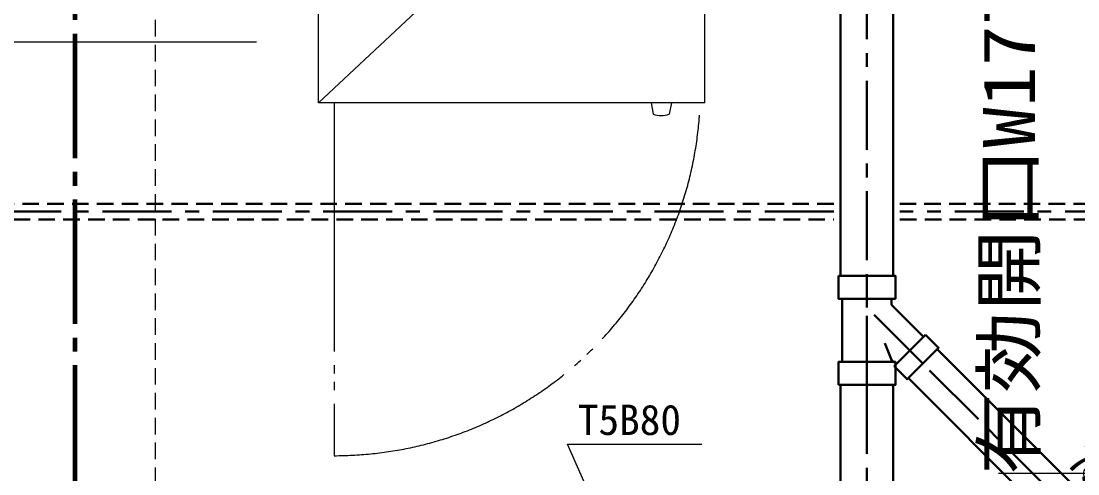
# Model space of a CAD drawing. Units: millimetres at full size, sheet at 1:30. Extents: x -16828 to 149130, y 47892 to 100313.
# Drawn here: x 12068 to 14366, y 61750 to 62733 of the extents above; entities that cross this region are included whole.
import ezdxf
from ezdxf.enums import TextEntityAlignment as Align

# ---------------------------------------------------------------- set-up
doc = ezdxf.new("R2010")
doc.units = ezdxf.units.MM
doc.header["$LTSCALE"] = 30
for name, pattern in [('CHAIN1', [8, 5, -1, 1, -1]), ('CHAIN2', [12, 9, -1, 1, -1]), ('DASHED1', [1.8, 1.2, -0.6]), ('LONG_DOUBLE_CHAIN', [21.8, 18, -1, 0.6, -0.6, 0.6, -1])]:
    doc.linetypes.add(name, pattern=pattern)
for name, color, linetype, lineweight in [('0-0', 7, 'CHAIN2', 15), ('0-1', 7, 'Continuous', 15), ('2-B_金物', 7, 'Continuous', 15), ('3-4_AIHO30-厨房機器', 7, 'Continuous', 15), ('3-8_AIHO30-厨房機器LL', 7, 'Continuous', 15), ('3-9_AIHO32-厨房機器補助線', 7, 'LONG_DOUBLE_CHAIN', 15), ('4-3_AIHO15-壁開口寸法・コメント', 7, 'Continuous', 15), ('9-6_無題7', 7, 'Continuous', 15), ('9-9_配管－汚水１：硬質塩ビ管（ＤＶ）', 2, 'Continuous', 30), ('9-C_配管－ガス３：ねじ込み', 2, 'DASHED1', 30)]:
    doc.layers.add(name, color=color, linetype=linetype, lineweight=lineweight)
doc.styles.add('ＭＳ ゴシック', font='')
doc.styles.get('ＭＳ ゴシック').set_extended_font_data('MS Gothic')

# ---------------------------------------------------------------- blocks, each defined once
blk = doc.blocks.new('グループ部品-1')
at = {"layer": '4-3_AIHO15-壁開口寸法・コメント'}
for p, q in [((14393.19, 63536.49), (14393.19, 63505.24)), ((14393.19, 63489.61), (14393.19, 63458.36))]:
    blk.add_line(p, q, dxfattribs=at)
blk.add_arc((14393.19, 63520.86), 15.62, 270, 90, dxfattribs=at)
blk = doc.blocks.new('グループ部品-2')
at = {"layer": '4-3_AIHO15-壁開口寸法・コメント'}
for p, q in [((14393.19, 61782.11), (14393.19, 61813.36)), ((14393.19, 61735.24), (14393.19, 61766.49))]:
    blk.add_line(p, q, dxfattribs=at)
blk.add_arc((14393.19, 61750.86), 15.62, 90, 270, dxfattribs=at)
blk = doc.blocks.new('グループ部品-3')
at = {"layer": '4-3_AIHO15-壁開口寸法・コメント'}
for p, q in [((15725.96, 63520.86), (14193.19, 63520.86)), ((14393.19, 63458.36), (14393.19, 61813.36)), ((15725.96, 61750.86), (14193.19, 61750.86))]:
    blk.add_line(p, q, dxfattribs=at)
for name in ['グループ部品-1', 'グループ部品-2']:
    blk.add_blockref(name, (0, 0), dxfattribs=at)
at = {"layer": '4-3_AIHO15-壁開口寸法・コメント', "style": 'ＭＳ ゴシック', "width": 1.15}
blk.add_text('有効開口W1770×H1910', height=113.2, rotation=90, dxfattribs=at).set_placement((14306.35, 61747.83), align=Align.BOTTOM_LEFT)

msp = doc.modelspace()

# ---------------------------------------------------------------- linework, layer by layer
at = {"layer": '0-0', "color": 1, "lineweight": 60}
msp.add_line((12184.96, 68105.86), (12184.96, 49250.86), dxfattribs=at)
at = {"layer": '0-1', "linetype": 'DASHED1'}
msp.add_line((12359.96, 63275.86), (12359.96, 55775.86), dxfattribs=at)
at = {"layer": '2-B_金物'}
msp.add_line((12579.96, 62687.87), (11789.96, 62687.87), dxfattribs=at)
at = {"layer": '3-4_AIHO30-厨房機器'}
for p, q in [((12714.96, 62555.86), (12714.96, 63341.86)), ((13554.96, 62555.86), (13554.96, 63341.86)), ((13554.96, 62555.86), (12714.96, 62555.86))]:
    msp.add_line(p, q, dxfattribs=at)
at = {"layer": '3-8_AIHO30-厨房機器LL'}
for p, q in [((13437.81, 62555.86), (13442.54, 62531.5)), ((13482.11, 62555.86), (13477.38, 62531.5))]:
    msp.add_line(p, q, dxfattribs=at)
msp.add_arc((13459.96, 62578.36), 50, 249.60847, 290.39153, dxfattribs=at)
at = {"layer": '3-9_AIHO32-厨房機器補助線'}
for p, q in [((13554.96, 63341.86), (12714.96, 62555.86)), ((12748.96, 62555.86), (12748.96, 61789.56))]:
    msp.add_line(p, q, dxfattribs=at)
msp.add_arc((12748.96, 62585.86), 796.3, 270, 357.84092, dxfattribs=at)
at = {"layer": '9-6_無題7'}
for p, q in [((13256.09, 61814.68), (13548.59, 61814.68)), ((13457.96, 61358.61), (13256.09, 61814.68))]:
    msp.add_line(p, q, dxfattribs=at)
at = {"layer": '9-9_配管－汚水１：硬質塩ビ管（ＤＶ）'}
for p, q in [((13850.04, 63323.86), (13850.04, 62180.34)), ((13964.04, 62180.34), (13964.04, 63323.86)), ((13853.14, 62130.34), (13853.14, 61993.34)), ((13960.94, 62117.12), (13960.94, 62130.34)), ((14030.22, 62047.85), (13960.94, 62117.12)), ((13960.94, 61997.76), (13945.89, 62034.1)), ((13966.08, 61983.71), (14034.67, 62052.3)), ((14690.11, 61391.21), (14060.13, 62021.19)), ((13960.94, 61993.34), (13960.94, 61997.76)), ((13970.54, 61988.17), (13960.94, 61997.76)), ((13850.04, 61943.34), (13850.04, 61466.61)), ((13964.04, 61466.61), (13964.04, 61943.34)), ((13997.2, 61958.26), (14627.18, 61328.27))]:
    msp.add_line(p, q, dxfattribs=at)
at = {"layer": '9-9_配管－汚水１：硬質塩ビ管（ＤＶ）', "linetype": 'CHAIN1'}
for p, q in [((13907.04, 63323.86), (13907.04, 62180.34)), ((13907.04, 62180.34), (13907.04, 62111.34)), ((13907.04, 61943.34), (13907.04, 62111.34)), ((14028.66, 61989.72), (13907.04, 62111.34)), ((14658.65, 61359.74), (14028.66, 61989.72)), ((13907.04, 61943.34), (13907.04, 61466.61))]:
    msp.add_line(p, q, dxfattribs=at)
at = {"layer": '9-9_配管－汚水１：硬質塩ビ管（ＤＶ）'}
for points in [[(13845.04, 62180.34), (13969.04, 62180.34), (13969.04, 62130.34), (13845.04, 62130.34)], [(13845.04, 61943.34), (13969.04, 61943.34), (13969.04, 61993.34), (13845.04, 61993.34)]]:
    msp.add_lwpolyline(points, close=True, dxfattribs=at)
msp.add_lwpolyline([(13966.08, 61983.71), (13994.37, 61955.43), (14062.96, 62024.02), (14034.67, 62052.3)], dxfattribs=at)
at = {"layer": '9-C_配管－ガス３：ねじ込み'}
for p, q in [((13835.04, 62336.87), (11133.96, 62336.87)), ((15687.96, 62336.87), (13979.04, 62336.87)), ((11133.96, 62302.87), (13835.04, 62302.87)), ((13979.04, 62302.87), (15687.96, 62302.87))]:
    msp.add_line(p, q, dxfattribs=at)
at = {"layer": '9-C_配管－ガス３：ねじ込み', "linetype": 'CHAIN1'}
for p, q in [((13835.04, 62319.87), (11133.96, 62319.87)), ((15687.96, 62319.87), (13979.04, 62319.87))]:
    msp.add_line(p, q, dxfattribs=at)

# ---------------------------------------------------------------- block references
at = {"layer": '4-3_AIHO15-壁開口寸法・コメント'}
msp.add_blockref('グループ部品-3', (0, 0), dxfattribs=at)

# ---------------------------------------------------------------- texts
at = {"layer": '9-6_無題7', "style": 'ＭＳ ゴシック'}
msp.add_text('T5B80', height=65.98, dxfattribs=at).set_placement((13278.59, 61814.68), align=Align.BOTTOM_LEFT)
at = {"layer": '9-9_配管－汚水１：硬質塩ビ管（ＤＶ）', "color": 7, "style": 'ＭＳ ゴシック'}
msp.add_text('75', height=65.98, rotation=315, dxfattribs=at).set_placement((14322.45, 61758.87), align=Align.BOTTOM_LEFT)

doc.saveas('drawing.dxf')
